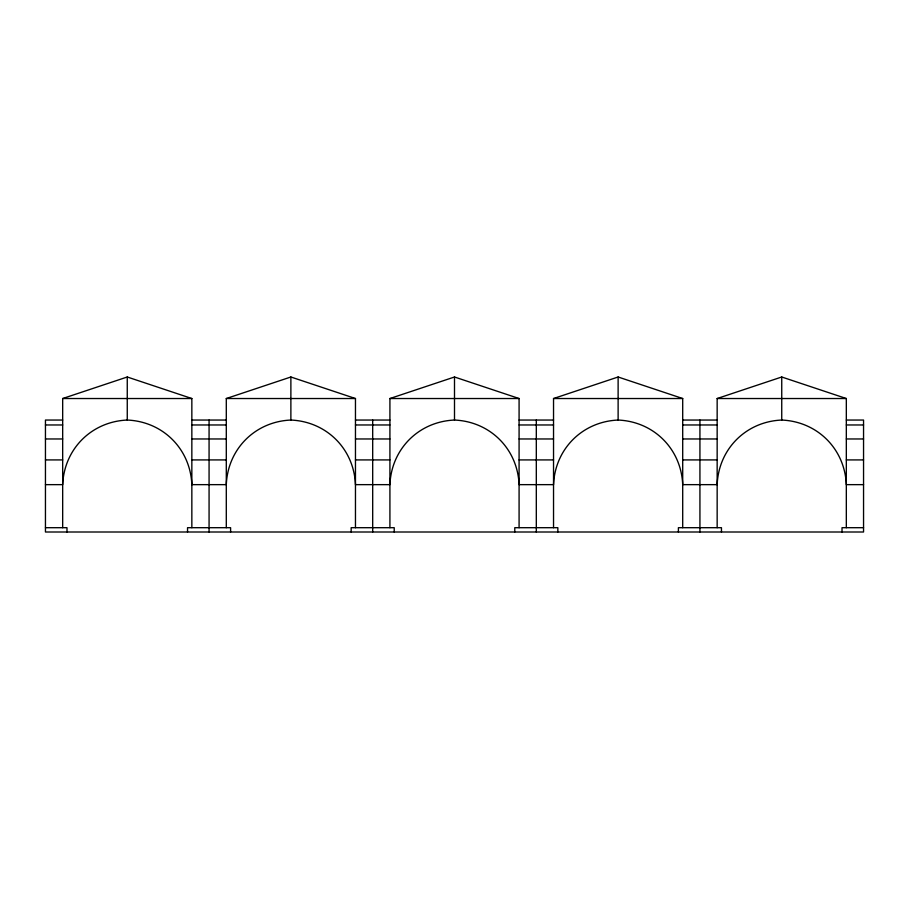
<?xml version="1.0" encoding="UTF-8"?>
<svg xmlns="http://www.w3.org/2000/svg" width="909" height="909" viewBox="0 0 909 909"><rect width="100%" height="100%" fill="white"/><g stroke="black" fill="none" stroke-linecap="round" stroke-linejoin="round"><path stroke-width="1.36" d="M62.676 527.697L62.676 398.528L127.26 376.996L191.844 398.528L191.844 527.697M226.296 527.697L226.296 398.528L290.88 376.996L355.464 398.528L355.464 527.697M389.916 527.697L389.916 398.528L454.5 376.996L519.084 398.528L519.084 527.697M553.536 527.697L553.536 398.528L618.12 376.996L682.704 398.528L682.704 527.697M717.156 527.697L717.156 398.528L781.74 376.996L846.324 398.528L846.324 527.697M863.55 484.645L846.324 484.645C844.836 448.932 817.441 421.549 781.74 420.049C746.039 421.549 718.644 448.932 717.156 484.645L682.704 484.645C681.216 448.932 653.821 421.549 618.12 420.049C582.419 421.549 555.024 448.932 553.536 484.645L519.084 484.645C517.596 448.932 490.201 421.549 454.5 420.049C418.799 421.549 391.404 448.932 389.916 484.645L355.464 484.645C353.976 448.932 326.581 421.549 290.88 420.049C255.179 421.549 227.784 448.932 226.296 484.645L191.844 484.645C190.356 448.932 162.961 421.549 127.26 420.049C91.559 421.549 64.164 448.932 62.676 484.645L45.45 484.645M62.676 398.528L191.844 398.528M226.296 398.528L355.464 398.528M389.916 398.528L519.084 398.528M553.536 398.528L682.704 398.528M717.156 398.528L846.324 398.528M62.676 420.049L45.45 420.049L45.45 532.004L863.55 532.004L863.55 420.049L846.324 420.049M191.844 420.049L226.296 420.049M355.464 420.049L389.916 420.049M519.084 420.049L553.536 420.049M682.704 420.049L717.156 420.049M45.45 424.969L62.676 424.969M191.844 424.969L226.296 424.969M355.464 424.969L389.916 424.969M519.084 424.969L553.536 424.969M682.704 424.969L717.156 424.969M846.324 424.969L863.55 424.969M45.45 438.967L62.676 438.967M191.844 438.967L226.296 438.967M355.464 438.967L389.916 438.967M519.084 438.967L553.536 438.967M682.704 438.967L717.156 438.967M846.324 438.967L863.55 438.967M45.45 459.92L62.676 459.92M191.844 459.92L226.296 459.92M355.464 459.92L389.916 459.92M519.084 459.92L553.536 459.92M682.704 459.92L717.156 459.92M846.324 459.92L863.55 459.92M45.45 527.697L66.982 527.697L66.982 532.004M863.55 527.697L842.018 527.697L842.018 532.004M781.74 376.996L781.74 420.049M721.462 532.004L721.462 527.697L678.398 527.697L678.398 532.004M699.93 420.049L699.93 532.004M618.12 376.996L618.12 420.049M557.842 532.004L557.842 527.697L514.778 527.697L514.778 532.004M536.31 420.049L536.31 532.004M454.5 376.996L454.5 420.049M394.222 532.004L394.222 527.697L351.158 527.697L351.158 532.004M372.69 420.049L372.69 532.004M290.88 376.996L290.88 420.049M230.602 532.004L230.602 527.697L187.538 527.697L187.538 532.004M209.07 420.049L209.07 532.004M127.26 376.996L127.26 420.049"/></g></svg>
